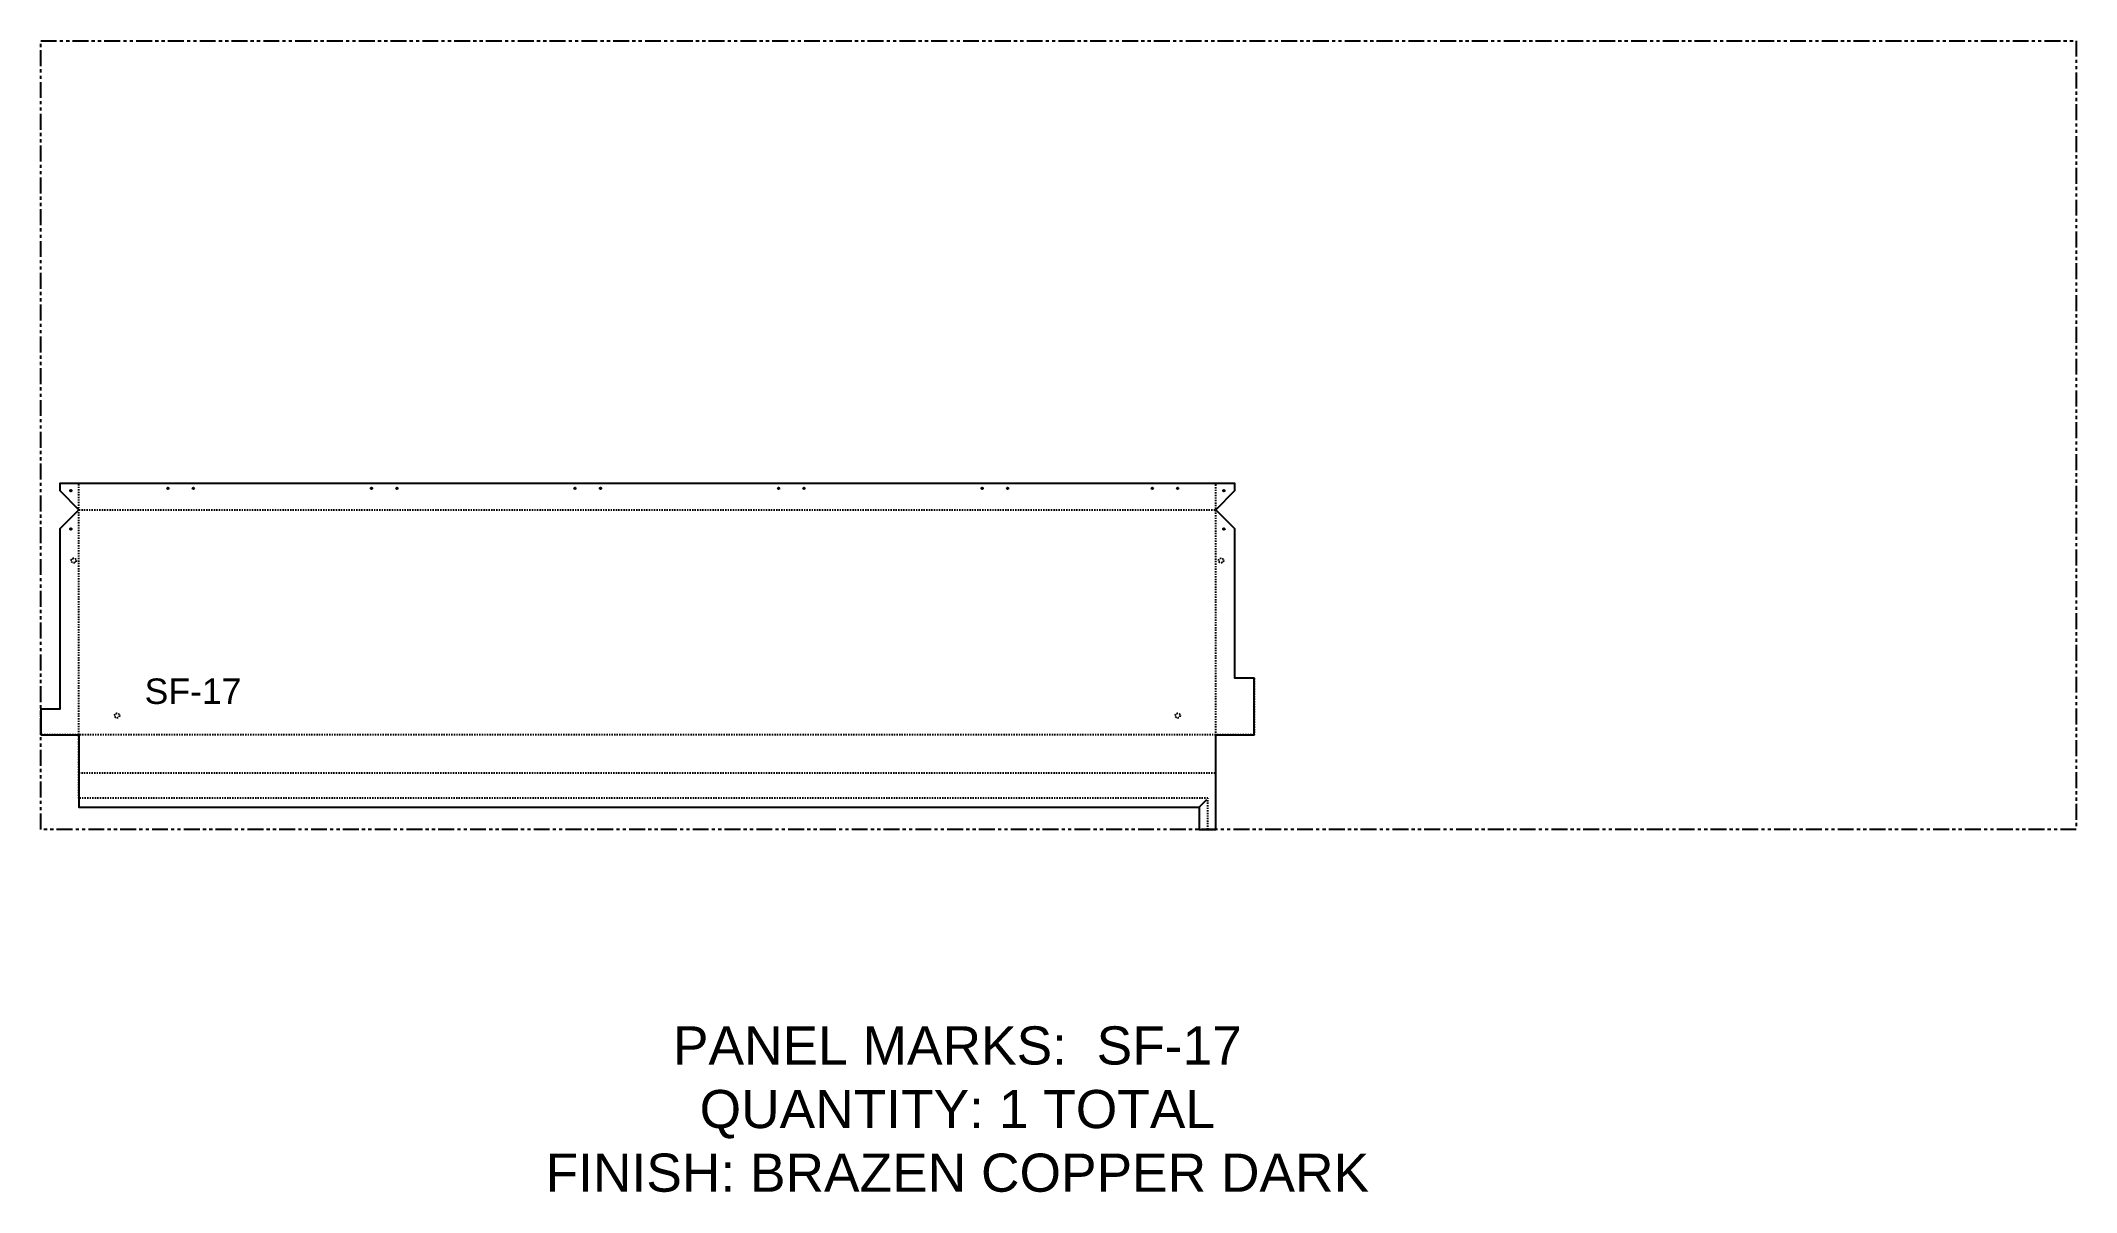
# Model space of a CAD drawing. Header units: inches. Extents: x 0 to 160, y -29 to 62.
import ezdxf

# ---------------------------------------------------------------- set-up
doc = ezdxf.new("R2010")
doc.units = ezdxf.units.IN
doc.header["$MEASUREMENT"] = 0
doc.linetypes.add('HIDDEN', pattern=[0.375, 0.25, -0.125])
doc.linetypes.add('PHANTOM', pattern=[2.5, 1.25, -0.25, 0.25, -0.25, 0.25, -0.25])
for name, color, linetype in [('CUT', 7, 'Continuous'), ('DIMS', 1, 'Continuous'), ('HOLES', 6, 'Continuous'), ('RELIEF', 82, 'Continuous'), ('ROUT', 1, 'HIDDEN'), ('SHEET', 5, 'PHANTOM'), ('TEXT', 2, 'PHANTOM'), ('WEEPS', 3, 'HIDDEN')]:
    doc.layers.add(name, color=color, linetype=linetype)
doc.styles.get("Standard").update_dxf_attribs({"font": 'arial.ttf'})

msp = doc.modelspace()

# ---------------------------------------------------------------- linework, layer by layer
at = {"layer": 'CUT', "ltscale": 0.25}
msp.add_lwpolyline([(0, 7.44), (3, 7.44), (3, 1.75), (91.06, 1.75), (91.06, 0), (92.37, 0), (92.37, 7.44), (95.37, 7.44), (95.37, 11.88), (93.87, 11.88), (93.87, 23.63), (92.37, 25.13), (93.87, 26.63), (93.87, 27.19), (1.5, 27.19), (1.5, 26.63), (3, 25.13), (1.5, 23.63), (1.5, 9.44), (0, 9.44)], close=True, dxfattribs=at)
at = {"layer": 'HOLES', "ltscale": 0.25}
for centre in [(2.37, 26.63), (10, 26.81), (12, 26.81), (26, 26.81), (28, 26.81), (42, 26.81), (44, 26.81), (58, 26.81), (60, 26.81), (74, 26.81), (76, 26.81), (87.37, 26.81), (89.37, 26.81), (93, 26.63), (2.37, 23.62), (93, 23.62)]:
    msp.add_circle(centre, 0.0625, dxfattribs=at)
at = {"layer": 'RELIEF'}
msp.add_line((91.06, 1.75), (91.66, 2.35), dxfattribs=at)
at = {"layer": 'ROUT', "ltscale": 0.25}
for p, q in [((92.37, 0), (92.37, 27.19)), ((3, 25.13), (92.37, 25.13)), ((3, 4.44), (92.37, 4.44))]:
    msp.add_line(p, q, dxfattribs=at)
for points in [[(91.75, 0), (91.75, 2.44), (3, 2.44), (3, 27.19)], [(95.37, 11.88), (95.37, 7.44), (0, 7.44), (0, 9.44)]]:
    msp.add_lwpolyline(points, dxfattribs=at)
at = {"layer": 'SHEET'}
msp.add_lwpolyline([(0, 62), (160, 62), (160, 0), (0, 0)], close=True, dxfattribs=at)
at = {"layer": 'WEEPS', "ltscale": 0.25}
for centre in [(2.59, 21.13), (92.78, 21.13), (6, 8.94), (89.37, 8.94)]:
    msp.add_circle(centre, 0.188, dxfattribs=at)

# ---------------------------------------------------------------- texts
at = {"layer": 'DIMS', "ltscale": 0.25, "insert": (11.97, 11.86), "char_height": 2, "attachment_point": 2}
msp.add_mtext_dynamic_manual_height_columns('SF-17', width=3.0859, gutter_width=10, heights=[0], dxfattribs=at)
at = {"layer": 'TEXT', "insert": (72.05, -22.01), "char_height": 3, "attachment_point": 5}
msp.add_mtext_dynamic_manual_height_columns('PANEL MARKS:  SF-17\\PQUANTITY: 1 TOTAL\\PFINISH: BRAZEN COPPER DARK', width=199.7409, gutter_width=1, heights=[0], dxfattribs=at)

doc.saveas('drawing.dxf')
